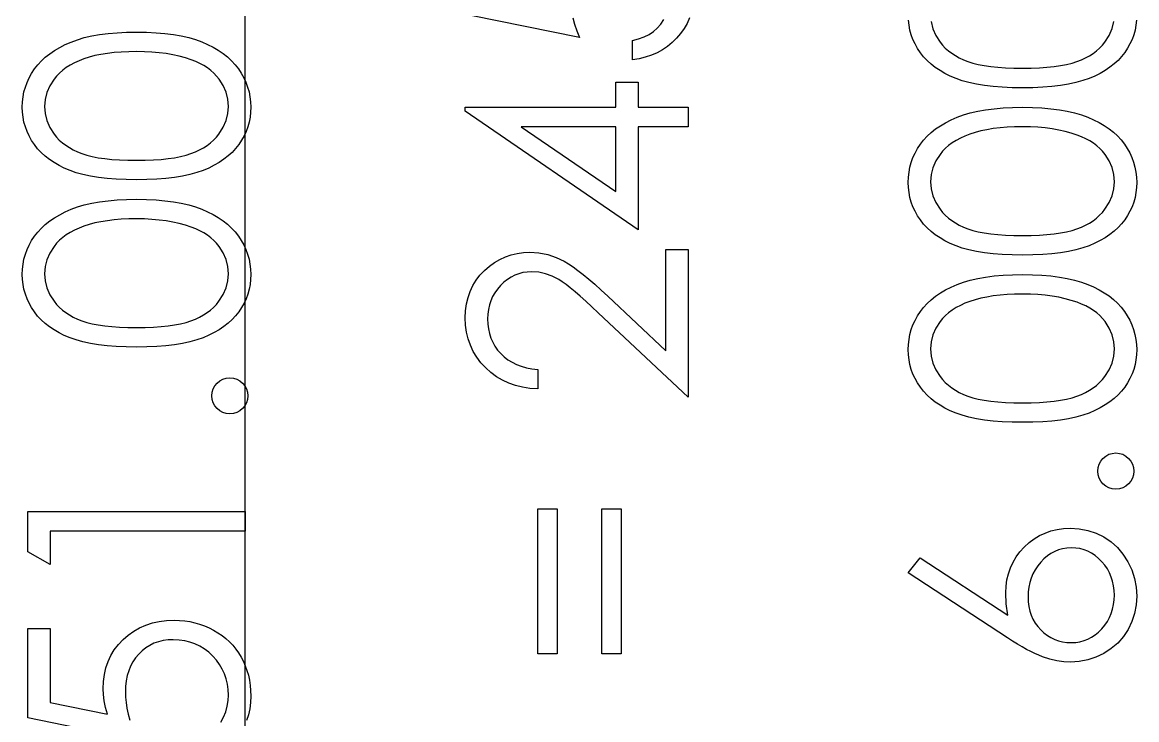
# Model space of a CAD drawing. Header units: millimetres. Extents: x -512 to -50, y 143 to 454.
# Drawn here: x -408.57 to -393.18, y 196.8 to 206.42 of the extents above; entities that cross this region are included whole.
import ezdxf

# ---------------------------------------------------------------- set-up
doc = ezdxf.new("R2010")
doc.units = ezdxf.units.MM

msp = doc.modelspace()

# ---------------------------------------------------------------- linework, layer by layer
at = {"color": 7, "linetype": 'Continuous'}
msp.add_line((-405.491, 164.056), (-405.491, 293.248), dxfattribs=at)
at = {"color": 7, "linetype": 'Continuous', "flags": 128}
for points in [[(-400.97, 206.485), (-400.943, 206.396), (-400.912, 206.305), (-400.876, 206.21), (-400.876, 206.21), (-402.376, 206.517)], [(-399.358, 206.481), (-399.391, 206.405), (-399.432, 206.334), (-399.48, 206.265), (-399.535, 206.201), (-399.596, 206.142), (-399.661, 206.089), (-399.731, 206.042), (-399.805, 206.001), (-399.884, 205.967), (-399.967, 205.939), (-400.054, 205.917), (-400.145, 205.902), (-400.145, 205.902), (-400.145, 206.171), (-400.145, 206.171), (-400.06, 206.193), (-399.983, 206.22), (-399.915, 206.255), (-399.855, 206.295), (-399.802, 206.342), (-399.754, 206.397), (-399.712, 206.459)], [(-394.759, 205.517), (-394.903, 205.519), (-395.039, 205.525), (-395.167, 205.535), (-395.286, 205.549), (-395.397, 205.567), (-395.499, 205.589), (-395.593, 205.615), (-395.678, 205.644), (-395.757, 205.677), (-395.831, 205.714), (-395.899, 205.754), (-395.964, 205.797), (-396.022, 205.844), (-396.076, 205.893), (-396.126, 205.946), (-396.17, 206.002), (-396.209, 206.061), (-396.244, 206.122), (-396.272, 206.184), (-396.295, 206.248), (-396.314, 206.314), (-396.327, 206.381), (-396.335, 206.449)], [(-396.021, 206.43), (-395.997, 206.333), (-395.956, 206.24), (-395.899, 206.149), (-395.864, 206.106), (-395.826, 206.066), (-395.784, 206.028), (-395.738, 205.993), (-395.687, 205.961), (-395.634, 205.931), (-395.576, 205.904), (-395.514, 205.879), (-395.447, 205.857), (-395.372, 205.839), (-395.289, 205.823), (-395.198, 205.81), (-395.1, 205.8), (-394.995, 205.792), (-394.881, 205.788), (-394.76, 205.786)], [(-394.76, 205.786), (-394.64, 205.788), (-394.527, 205.792), (-394.422, 205.8), (-394.324, 205.809), (-394.234, 205.823), (-394.152, 205.838), (-394.076, 205.857), (-394.009, 205.878), (-393.947, 205.903), (-393.89, 205.93), (-393.836, 205.96), (-393.785, 205.992), (-393.739, 206.027), (-393.696, 206.065), (-393.658, 206.106), (-393.623, 206.149), (-393.565, 206.241), (-393.524, 206.335), (-393.5, 206.431)], [(-393.186, 206.449), (-393.194, 206.381), (-393.207, 206.314), (-393.225, 206.249), (-393.248, 206.185), (-393.277, 206.123), (-393.31, 206.063), (-393.349, 206.005), (-393.393, 205.949), (-393.441, 205.896), (-393.495, 205.847), (-393.555, 205.8), (-393.619, 205.757), (-393.688, 205.717), (-393.763, 205.679), (-393.842, 205.646), (-393.928, 205.616), (-394.022, 205.589), (-394.125, 205.568), (-394.235, 205.55), (-394.354, 205.535), (-394.481, 205.525), (-394.616, 205.519), (-394.759, 205.517)], [(-406.99, 204.248), (-407.134, 204.25), (-407.27, 204.256), (-407.398, 204.266), (-407.517, 204.28), (-407.628, 204.297), (-407.73, 204.32), (-407.823, 204.345), (-407.909, 204.375), (-407.988, 204.408), (-408.061, 204.445), (-408.13, 204.485), (-408.194, 204.528), (-408.253, 204.574), (-408.307, 204.624), (-408.357, 204.676), (-408.401, 204.733), (-408.44, 204.792), (-408.474, 204.853), (-408.503, 204.914), (-408.526, 204.979), (-408.545, 205.044), (-408.558, 205.112), (-408.566, 205.18), (-408.568, 205.251), (-408.568, 205.251), (-408.566, 205.323), (-408.557, 205.393), (-408.545, 205.461), (-408.526, 205.527), (-408.503, 205.592), (-408.473, 205.655), (-408.439, 205.717), (-408.4, 205.777), (-408.355, 205.834), (-408.305, 205.889), (-408.25, 205.94), (-408.189, 205.988), (-408.124, 206.033), (-408.052, 206.075), (-407.977, 206.113), (-407.895, 206.149), (-407.807, 206.181), (-407.712, 206.21), (-407.61, 206.233), (-407.5, 206.252), (-407.384, 206.267), (-407.259, 206.278), (-407.128, 206.284), (-406.99, 206.286), (-406.99, 206.286), (-406.852, 206.284), (-406.721, 206.278), (-406.598, 206.267), (-406.482, 206.253), (-406.373, 206.234), (-406.271, 206.21), (-406.177, 206.183), (-406.09, 206.151), (-406.009, 206.116), (-405.933, 206.077), (-405.862, 206.036), (-405.796, 205.991), (-405.736, 205.943), (-405.68, 205.891), (-405.63, 205.836), (-405.585, 205.779), (-405.545, 205.719), (-405.51, 205.657), (-405.481, 205.593), (-405.457, 205.528), (-405.438, 205.461), (-405.425, 205.393), (-405.417, 205.323), (-405.414, 205.251), (-405.414, 205.251), (-405.417, 205.18), (-405.424, 205.112), (-405.438, 205.044), (-405.456, 204.979), (-405.479, 204.916), (-405.507, 204.854), (-405.541, 204.794), (-405.58, 204.735), (-405.623, 204.679), (-405.672, 204.627), (-405.726, 204.577), (-405.786, 204.531), (-405.85, 204.488), (-405.919, 204.448), (-405.994, 204.41), (-406.073, 204.377), (-406.159, 204.347), (-406.253, 204.32), (-406.355, 204.298), (-406.466, 204.28), (-406.585, 204.266), (-406.712, 204.256), (-406.847, 204.25), (-406.99, 204.248)], [(-406.991, 204.517), (-406.871, 204.518), (-406.758, 204.523), (-406.653, 204.53), (-406.555, 204.54), (-406.465, 204.553), (-406.382, 204.569), (-406.307, 204.588), (-406.24, 204.609), (-406.178, 204.634), (-406.12, 204.661), (-406.066, 204.69), (-406.016, 204.723), (-405.97, 204.758), (-405.927, 204.796), (-405.888, 204.837), (-405.854, 204.88), (-405.796, 204.972), (-405.755, 205.065), (-405.73, 205.161), (-405.722, 205.26), (-405.722, 205.26), (-405.73, 205.359), (-405.754, 205.455), (-405.794, 205.548), (-405.851, 205.637), (-405.885, 205.68), (-405.923, 205.72), (-405.965, 205.757), (-406.012, 205.792), (-406.061, 205.824), (-406.116, 205.853), (-406.174, 205.88), (-406.237, 205.904), (-406.237, 205.904), (-406.317, 205.93), (-406.402, 205.954), (-406.49, 205.973), (-406.582, 205.989), (-406.678, 206.001), (-406.778, 206.01), (-406.883, 206.015), (-406.991, 206.017), (-406.991, 206.017), (-407.099, 206.015), (-407.203, 206.011), (-407.301, 206.003), (-407.394, 205.992), (-407.482, 205.978), (-407.565, 205.961), (-407.643, 205.94), (-407.717, 205.916), (-407.785, 205.89), (-407.848, 205.861), (-407.907, 205.83), (-407.961, 205.796), (-408.01, 205.76), (-408.055, 205.721), (-408.095, 205.68), (-408.13, 205.637), (-408.187, 205.546), (-408.228, 205.454), (-408.252, 205.358), (-408.26, 205.26), (-408.26, 205.26), (-408.252, 205.161), (-408.228, 205.064), (-408.187, 204.971), (-408.13, 204.88), (-408.095, 204.837), (-408.057, 204.797), (-408.015, 204.759), (-407.968, 204.724), (-407.918, 204.692), (-407.864, 204.661), (-407.807, 204.634), (-407.745, 204.61), (-407.677, 204.588), (-407.602, 204.57), (-407.519, 204.553), (-407.429, 204.541), (-407.331, 204.53), (-407.226, 204.523), (-407.112, 204.518), (-406.991, 204.517)], [(-402.452, 205.193), (-402.453, 205.248), (-402.453, 205.248), (-400.376, 205.248), (-400.376, 205.248), (-400.376, 205.594), (-400.376, 205.594), (-400.068, 205.594), (-400.068, 205.594), (-400.068, 205.248), (-400.068, 205.248), (-399.376, 205.248), (-399.376, 205.248), (-399.376, 204.979), (-399.376, 204.979), (-400.068, 204.979), (-400.068, 204.979), (-400.068, 203.556), (-400.068, 203.556), (-402.453, 205.193)], [(-394.759, 203.21), (-394.903, 203.211), (-395.039, 203.217), (-395.167, 203.228), (-395.286, 203.241), (-395.397, 203.259), (-395.499, 203.281), (-395.593, 203.307), (-395.678, 203.336), (-395.757, 203.369), (-395.831, 203.406), (-395.899, 203.446), (-395.964, 203.49), (-396.022, 203.536), (-396.076, 203.585), (-396.126, 203.638), (-396.17, 203.695), (-396.209, 203.753), (-396.244, 203.814), (-396.272, 203.876), (-396.295, 203.94), (-396.314, 204.006), (-396.327, 204.073), (-396.335, 204.142), (-396.337, 204.213), (-396.337, 204.213), (-396.335, 204.284), (-396.326, 204.354), (-396.314, 204.422), (-396.295, 204.489), (-396.272, 204.554), (-396.242, 204.617), (-396.209, 204.679), (-396.169, 204.738), (-396.125, 204.795), (-396.074, 204.85), (-396.019, 204.901), (-395.959, 204.949), (-395.893, 204.994), (-395.822, 205.036), (-395.746, 205.075), (-395.664, 205.111), (-395.576, 205.143), (-395.481, 205.171), (-395.379, 205.195), (-395.269, 205.214), (-395.153, 205.229), (-395.028, 205.24), (-394.897, 205.246), (-394.759, 205.248), (-394.759, 205.248), (-394.622, 205.246), (-394.491, 205.24), (-394.367, 205.229), (-394.251, 205.214), (-394.143, 205.195), (-394.04, 205.172), (-393.946, 205.145), (-393.859, 205.113), (-393.778, 205.077), (-393.702, 205.039), (-393.631, 204.997), (-393.565, 204.952), (-393.505, 204.904), (-393.45, 204.853), (-393.399, 204.798), (-393.354, 204.74), (-393.314, 204.68), (-393.28, 204.618), (-393.25, 204.554), (-393.226, 204.49), (-393.208, 204.423), (-393.194, 204.354), (-393.186, 204.284), (-393.183, 204.213), (-393.183, 204.213), (-393.186, 204.142), (-393.194, 204.073), (-393.207, 204.006), (-393.225, 203.941), (-393.248, 203.877), (-393.277, 203.815), (-393.31, 203.755), (-393.349, 203.697), (-393.393, 203.641), (-393.441, 203.588), (-393.495, 203.539), (-393.555, 203.493), (-393.619, 203.449), (-393.688, 203.409), (-393.763, 203.372), (-393.842, 203.338), (-393.928, 203.308), (-394.022, 203.282), (-394.125, 203.26), (-394.235, 203.242), (-394.354, 203.228), (-394.481, 203.217), (-394.616, 203.211), (-394.759, 203.21)], [(-400.376, 204.979), (-401.679, 204.979), (-401.679, 204.979), (-400.376, 204.085), (-400.376, 204.085), (-400.376, 204.979)], [(-394.76, 203.479), (-394.64, 203.48), (-394.527, 203.485), (-394.422, 203.492), (-394.324, 203.502), (-394.234, 203.515), (-394.152, 203.53), (-394.076, 203.549), (-394.009, 203.571), (-393.947, 203.595), (-393.89, 203.622), (-393.836, 203.652), (-393.785, 203.684), (-393.739, 203.72), (-393.696, 203.758), (-393.658, 203.798), (-393.623, 203.842), (-393.565, 203.933), (-393.524, 204.027), (-393.5, 204.123), (-393.491, 204.222), (-393.491, 204.222), (-393.499, 204.321), (-393.523, 204.417), (-393.563, 204.509), (-393.62, 204.599), (-393.654, 204.642), (-393.692, 204.681), (-393.735, 204.719), (-393.781, 204.753), (-393.831, 204.785), (-393.885, 204.815), (-393.944, 204.841), (-394.006, 204.865), (-394.006, 204.865), (-394.087, 204.892), (-394.171, 204.915), (-394.259, 204.934), (-394.351, 204.951), (-394.447, 204.963), (-394.548, 204.972), (-394.652, 204.977), (-394.76, 204.979), (-394.76, 204.979), (-394.869, 204.977), (-394.972, 204.973), (-395.07, 204.964), (-395.163, 204.954), (-395.251, 204.939), (-395.334, 204.922), (-395.412, 204.901), (-395.486, 204.878), (-395.554, 204.851), (-395.617, 204.823), (-395.676, 204.791), (-395.73, 204.758), (-395.78, 204.722), (-395.824, 204.683), (-395.864, 204.642), (-395.899, 204.598), (-395.956, 204.508), (-395.997, 204.415), (-396.021, 204.32), (-396.03, 204.222), (-396.03, 204.222), (-396.021, 204.122), (-395.997, 204.026), (-395.956, 203.933), (-395.899, 203.842), (-395.864, 203.798), (-395.826, 203.758), (-395.784, 203.72), (-395.738, 203.686), (-395.687, 203.653), (-395.634, 203.623), (-395.576, 203.596), (-395.514, 203.571), (-395.447, 203.55), (-395.372, 203.531), (-395.289, 203.515), (-395.198, 203.502), (-395.1, 203.492), (-394.995, 203.485), (-394.881, 203.48), (-394.76, 203.479)], [(-406.99, 201.94), (-407.134, 201.942), (-407.27, 201.948), (-407.398, 201.958), (-407.517, 201.972), (-407.628, 201.99), (-407.73, 202.012), (-407.823, 202.038), (-407.909, 202.067), (-407.988, 202.1), (-408.061, 202.137), (-408.13, 202.177), (-408.194, 202.22), (-408.253, 202.267), (-408.307, 202.316), (-408.357, 202.369), (-408.401, 202.425), (-408.44, 202.484), (-408.474, 202.545), (-408.503, 202.607), (-408.526, 202.671), (-408.545, 202.737), (-408.558, 202.804), (-408.566, 202.872), (-408.568, 202.943), (-408.568, 202.943), (-408.566, 203.015), (-408.557, 203.085), (-408.545, 203.153), (-408.526, 203.22), (-408.503, 203.285), (-408.473, 203.348), (-408.439, 203.41), (-408.4, 203.469), (-408.355, 203.526), (-408.305, 203.581), (-408.25, 203.632), (-408.189, 203.68), (-408.124, 203.725), (-408.052, 203.767), (-407.977, 203.806), (-407.895, 203.842), (-407.807, 203.874), (-407.712, 203.902), (-407.61, 203.925), (-407.5, 203.945), (-407.384, 203.96), (-407.259, 203.97), (-407.128, 203.976), (-406.99, 203.979), (-406.99, 203.979), (-406.852, 203.976), (-406.721, 203.97), (-406.598, 203.96), (-406.482, 203.945), (-406.373, 203.926), (-406.271, 203.902), (-406.177, 203.875), (-406.09, 203.844), (-406.009, 203.808), (-405.933, 203.77), (-405.862, 203.728), (-405.796, 203.683), (-405.736, 203.635), (-405.68, 203.583), (-405.63, 203.529), (-405.585, 203.471), (-405.545, 203.411), (-405.51, 203.349), (-405.481, 203.285), (-405.457, 203.22), (-405.438, 203.154), (-405.425, 203.085), (-405.417, 203.015), (-405.414, 202.943), (-405.414, 202.943), (-405.417, 202.872), (-405.424, 202.804), (-405.438, 202.737), (-405.456, 202.672), (-405.479, 202.608), (-405.507, 202.546), (-405.541, 202.486), (-405.58, 202.428), (-405.623, 202.372), (-405.672, 202.319), (-405.726, 202.27), (-405.786, 202.223), (-405.85, 202.18), (-405.919, 202.14), (-405.994, 202.103), (-406.073, 202.069), (-406.159, 202.039), (-406.253, 202.012), (-406.355, 201.991), (-406.466, 201.973), (-406.585, 201.958), (-406.712, 201.948), (-406.847, 201.942), (-406.99, 201.94)], [(-406.991, 202.21), (-406.871, 202.211), (-406.758, 202.216), (-406.653, 202.223), (-406.555, 202.232), (-406.465, 202.246), (-406.382, 202.261), (-406.307, 202.28), (-406.24, 202.301), (-406.178, 202.326), (-406.12, 202.353), (-406.066, 202.383), (-406.016, 202.415), (-405.97, 202.451), (-405.927, 202.488), (-405.888, 202.529), (-405.854, 202.573), (-405.796, 202.664), (-405.755, 202.758), (-405.73, 202.854), (-405.722, 202.952), (-405.722, 202.952), (-405.73, 203.051), (-405.754, 203.148), (-405.794, 203.24), (-405.851, 203.33), (-405.885, 203.372), (-405.923, 203.412), (-405.965, 203.449), (-406.012, 203.484), (-406.061, 203.516), (-406.116, 203.545), (-406.174, 203.572), (-406.237, 203.596), (-406.237, 203.596), (-406.317, 203.622), (-406.402, 203.646), (-406.49, 203.665), (-406.582, 203.681), (-406.678, 203.693), (-406.778, 203.702), (-406.883, 203.708), (-406.991, 203.71), (-406.991, 203.71), (-407.099, 203.708), (-407.203, 203.704), (-407.301, 203.695), (-407.394, 203.684), (-407.482, 203.67), (-407.565, 203.653), (-407.643, 203.632), (-407.717, 203.609), (-407.785, 203.582), (-407.848, 203.553), (-407.907, 203.522), (-407.961, 203.488), (-408.01, 203.452), (-408.055, 203.413), (-408.095, 203.372), (-408.13, 203.329), (-408.187, 203.238), (-408.228, 203.146), (-408.252, 203.05), (-408.26, 202.952), (-408.26, 202.952), (-408.252, 202.853), (-408.228, 202.756), (-408.187, 202.663), (-408.13, 202.573), (-408.095, 202.529), (-408.057, 202.489), (-408.015, 202.451), (-407.968, 202.416), (-407.918, 202.384), (-407.864, 202.354), (-407.807, 202.327), (-407.745, 202.302), (-407.677, 202.28), (-407.602, 202.262), (-407.519, 202.246), (-407.429, 202.233), (-407.331, 202.223), (-407.226, 202.216), (-407.112, 202.211), (-406.991, 202.21)], [(-401.453, 201.633), (-401.453, 201.363), (-401.453, 201.363), (-401.56, 201.371), (-401.662, 201.386), (-401.759, 201.41), (-401.851, 201.442), (-401.938, 201.482), (-402.021, 201.531), (-402.099, 201.588), (-402.171, 201.654), (-402.238, 201.725), (-402.295, 201.801), (-402.343, 201.881), (-402.382, 201.965), (-402.413, 202.053), (-402.435, 202.145), (-402.448, 202.241), (-402.453, 202.342), (-402.453, 202.342), (-402.448, 202.44), (-402.436, 202.535), (-402.415, 202.624), (-402.386, 202.708), (-402.349, 202.788), (-402.303, 202.862), (-402.25, 202.933), (-402.187, 202.997), (-402.119, 203.056), (-402.048, 203.107), (-401.974, 203.15), (-401.897, 203.186), (-401.818, 203.213), (-401.735, 203.232), (-401.65, 203.244), (-401.561, 203.248), (-401.561, 203.248), (-401.436, 203.24), (-401.315, 203.217), (-401.198, 203.178), (-401.086, 203.124), (-401.028, 203.089), (-400.965, 203.047), (-400.897, 202.997), (-400.824, 202.941), (-400.747, 202.877), (-400.664, 202.806), (-400.577, 202.727), (-400.485, 202.641), (-400.485, 202.641), (-399.683, 201.89), (-399.683, 201.89), (-399.683, 203.286), (-399.683, 203.286), (-399.376, 203.286), (-399.376, 203.286), (-399.376, 201.248), (-399.376, 201.248), (-400.617, 202.411), (-400.617, 202.411), (-400.706, 202.496), (-400.789, 202.573), (-400.866, 202.642), (-400.937, 202.704), (-401.003, 202.757), (-401.061, 202.803), (-401.115, 202.841), (-401.162, 202.872), (-401.253, 202.919), (-401.345, 202.952), (-401.439, 202.972), (-401.537, 202.979), (-401.537, 202.979), (-401.598, 202.976), (-401.657, 202.967), (-401.714, 202.952), (-401.768, 202.932), (-401.821, 202.905), (-401.871, 202.872), (-401.919, 202.835), (-401.965, 202.79), (-402.007, 202.741), (-402.044, 202.69), (-402.075, 202.637), (-402.1, 202.58), (-402.12, 202.521), (-402.134, 202.46), (-402.142, 202.395), (-402.145, 202.328), (-402.145, 202.328), (-402.142, 202.258), (-402.134, 202.19), (-402.12, 202.126), (-402.099, 202.065), (-402.074, 202.006), (-402.043, 201.951), (-402.006, 201.899), (-401.964, 201.85), (-401.915, 201.804), (-401.863, 201.765), (-401.806, 201.73), (-401.745, 201.7), (-401.679, 201.675), (-401.608, 201.656), (-401.533, 201.642), (-401.453, 201.633)], [(-394.759, 200.902), (-394.903, 200.904), (-395.039, 200.91), (-395.167, 200.92), (-395.286, 200.934), (-395.397, 200.951), (-395.499, 200.973), (-395.593, 200.999), (-395.678, 201.029), (-395.757, 201.062), (-395.831, 201.098), (-395.899, 201.139), (-395.964, 201.182), (-396.022, 201.228), (-396.076, 201.277), (-396.126, 201.33), (-396.17, 201.387), (-396.209, 201.446), (-396.244, 201.506), (-396.272, 201.568), (-396.295, 201.633), (-396.314, 201.698), (-396.327, 201.765), (-396.335, 201.834), (-396.337, 201.905), (-396.337, 201.905), (-396.335, 201.976), (-396.326, 202.047), (-396.314, 202.115), (-396.295, 202.181), (-396.272, 202.246), (-396.242, 202.309), (-396.209, 202.371), (-396.169, 202.431), (-396.125, 202.488), (-396.074, 202.542), (-396.019, 202.594), (-395.959, 202.642), (-395.893, 202.687), (-395.822, 202.729), (-395.746, 202.767), (-395.664, 202.803), (-395.576, 202.835), (-395.481, 202.863), (-395.379, 202.887), (-395.269, 202.906), (-395.153, 202.921), (-395.028, 202.932), (-394.897, 202.938), (-394.759, 202.94), (-394.759, 202.94), (-394.622, 202.938), (-394.491, 202.932), (-394.367, 202.921), (-394.251, 202.907), (-394.143, 202.887), (-394.04, 202.864), (-393.946, 202.837), (-393.859, 202.805), (-393.778, 202.77), (-393.702, 202.731), (-393.631, 202.69), (-393.565, 202.645), (-393.505, 202.597), (-393.45, 202.545), (-393.399, 202.49), (-393.354, 202.433), (-393.314, 202.372), (-393.28, 202.311), (-393.25, 202.247), (-393.226, 202.182), (-393.208, 202.115), (-393.194, 202.047), (-393.186, 201.976), (-393.183, 201.905), (-393.183, 201.905), (-393.186, 201.834), (-393.194, 201.765), (-393.207, 201.698), (-393.225, 201.633), (-393.248, 201.57), (-393.277, 201.508), (-393.31, 201.448), (-393.349, 201.389), (-393.393, 201.333), (-393.441, 201.28), (-393.495, 201.231), (-393.555, 201.185), (-393.619, 201.142), (-393.688, 201.101), (-393.763, 201.064), (-393.842, 201.03), (-393.928, 201), (-394.022, 200.974), (-394.125, 200.952), (-394.235, 200.934), (-394.354, 200.92), (-394.481, 200.91), (-394.616, 200.904), (-394.759, 200.902)], [(-394.76, 201.171), (-394.64, 201.172), (-394.527, 201.177), (-394.422, 201.184), (-394.324, 201.194), (-394.234, 201.207), (-394.152, 201.223), (-394.076, 201.241), (-394.009, 201.263), (-393.947, 201.288), (-393.89, 201.315), (-393.836, 201.344), (-393.785, 201.377), (-393.739, 201.412), (-393.696, 201.45), (-393.658, 201.491), (-393.623, 201.534), (-393.565, 201.625), (-393.524, 201.719), (-393.5, 201.815), (-393.491, 201.914), (-393.491, 201.914), (-393.499, 202.013), (-393.523, 202.109), (-393.563, 202.202), (-393.62, 202.291), (-393.654, 202.334), (-393.692, 202.374), (-393.735, 202.411), (-393.781, 202.446), (-393.831, 202.478), (-393.885, 202.507), (-393.944, 202.533), (-394.006, 202.558), (-394.006, 202.558), (-394.087, 202.584), (-394.171, 202.607), (-394.259, 202.627), (-394.351, 202.643), (-394.447, 202.655), (-394.548, 202.664), (-394.652, 202.669), (-394.76, 202.671), (-394.76, 202.671), (-394.869, 202.669), (-394.972, 202.665), (-395.07, 202.657), (-395.163, 202.646), (-395.251, 202.631), (-395.334, 202.615), (-395.412, 202.594), (-395.486, 202.57), (-395.554, 202.544), (-395.617, 202.515), (-395.676, 202.484), (-395.73, 202.45), (-395.78, 202.414), (-395.824, 202.375), (-395.864, 202.334), (-395.899, 202.291), (-395.956, 202.2), (-395.997, 202.107), (-396.021, 202.012), (-396.03, 201.914), (-396.03, 201.914), (-396.021, 201.815), (-395.997, 201.718), (-395.956, 201.625), (-395.899, 201.534), (-395.864, 201.491), (-395.826, 201.451), (-395.784, 201.413), (-395.738, 201.378), (-395.687, 201.345), (-395.634, 201.315), (-395.576, 201.288), (-395.514, 201.264), (-395.447, 201.242), (-395.372, 201.223), (-395.289, 201.207), (-395.198, 201.195), (-395.1, 201.184), (-394.995, 201.177), (-394.881, 201.172), (-394.76, 201.171)], [(-405.953, 201.267), (-405.948, 201.317), (-405.935, 201.363), (-405.912, 201.405), (-405.88, 201.444), (-405.842, 201.476), (-405.799, 201.499), (-405.753, 201.512), (-405.703, 201.517), (-405.703, 201.517), (-405.653, 201.512), (-405.607, 201.499), (-405.565, 201.476), (-405.527, 201.444), (-405.494, 201.405), (-405.471, 201.363), (-405.458, 201.317), (-405.453, 201.267), (-405.453, 201.267), (-405.458, 201.217), (-405.471, 201.172), (-405.494, 201.129), (-405.527, 201.091), (-405.565, 201.059), (-405.607, 201.036), (-405.653, 201.022), (-405.703, 201.017), (-405.703, 201.017), (-405.753, 201.022), (-405.799, 201.036), (-405.842, 201.059), (-405.88, 201.091), (-405.912, 201.129), (-405.935, 201.172), (-405.948, 201.217), (-405.953, 201.267)], [(-393.722, 200.229), (-393.717, 200.279), (-393.704, 200.325), (-393.681, 200.367), (-393.649, 200.405), (-393.611, 200.437), (-393.569, 200.461), (-393.522, 200.474), (-393.472, 200.479), (-393.472, 200.479), (-393.423, 200.474), (-393.376, 200.461), (-393.334, 200.437), (-393.296, 200.405), (-393.263, 200.367), (-393.241, 200.325), (-393.227, 200.279), (-393.222, 200.229), (-393.222, 200.229), (-393.227, 200.179), (-393.241, 200.133), (-393.263, 200.091), (-393.296, 200.052), (-393.334, 200.02), (-393.376, 199.997), (-393.423, 199.984), (-393.472, 199.979), (-393.472, 199.979), (-393.522, 199.984), (-393.569, 199.997), (-393.611, 200.02), (-393.649, 200.052), (-393.681, 200.091), (-393.704, 200.133), (-393.717, 200.179), (-393.722, 200.229)], [(-401.453, 199.71), (-401.183, 199.71), (-401.183, 199.71), (-401.183, 197.71), (-401.183, 197.71), (-401.453, 197.71), (-401.453, 197.71), (-401.453, 199.71)], [(-400.568, 199.71), (-400.299, 199.71), (-400.299, 199.71), (-400.299, 197.71), (-400.299, 197.71), (-400.568, 197.71), (-400.568, 197.71), (-400.568, 199.71)], [(-408.491, 199.116), (-408.491, 199.671), (-408.491, 199.671), (-405.491, 199.671), (-405.491, 199.671), (-405.491, 199.402), (-405.491, 199.402), (-408.183, 199.402), (-408.183, 199.402), (-408.183, 198.94), (-408.183, 198.94), (-408.491, 199.116)], [(-396.337, 198.825), (-396.174, 199.032), (-396.174, 199.032), (-394.962, 198.24), (-394.962, 198.24), (-394.984, 198.398), (-394.991, 198.55), (-394.991, 198.55), (-394.987, 198.642), (-394.975, 198.729), (-394.955, 198.814), (-394.927, 198.894), (-394.891, 198.971), (-394.847, 199.045), (-394.795, 199.115), (-394.735, 199.181), (-394.668, 199.242), (-394.599, 199.295), (-394.525, 199.339), (-394.448, 199.375), (-394.367, 199.404), (-394.283, 199.424), (-394.194, 199.436), (-394.102, 199.44), (-394.102, 199.44), (-393.977, 199.433), (-393.857, 199.41), (-393.744, 199.373), (-393.637, 199.32), (-393.538, 199.254), (-393.45, 199.175), (-393.373, 199.083), (-393.306, 198.979), (-393.253, 198.866), (-393.214, 198.749), (-393.191, 198.628), (-393.183, 198.503), (-393.183, 198.503), (-393.191, 198.382), (-393.213, 198.265), (-393.25, 198.153), (-393.302, 198.045), (-393.368, 197.946), (-393.445, 197.857), (-393.535, 197.78), (-393.637, 197.714), (-393.746, 197.662), (-393.859, 197.624), (-393.976, 197.602), (-394.097, 197.594), (-394.097, 197.594), (-394.189, 197.599), (-394.285, 197.613), (-394.382, 197.636), (-394.482, 197.667), (-394.534, 197.688), (-394.589, 197.711), (-394.645, 197.739), (-394.705, 197.77), (-394.767, 197.804), (-394.831, 197.842), (-394.899, 197.884), (-394.968, 197.929), (-394.968, 197.929), (-396.337, 198.825)], [(-394.683, 198.494), (-394.68, 198.425), (-394.673, 198.36), (-394.659, 198.298), (-394.64, 198.24), (-394.616, 198.184), (-394.586, 198.133), (-394.55, 198.084), (-394.509, 198.038), (-394.465, 197.997), (-394.417, 197.962), (-394.368, 197.932), (-394.316, 197.907), (-394.262, 197.888), (-394.206, 197.874), (-394.147, 197.866), (-394.086, 197.863), (-394.086, 197.863), (-394.025, 197.866), (-393.967, 197.875), (-393.911, 197.89), (-393.858, 197.911), (-393.806, 197.938), (-393.757, 197.971), (-393.71, 198.009), (-393.665, 198.054), (-393.625, 198.104), (-393.589, 198.155), (-393.559, 198.21), (-393.534, 198.266), (-393.516, 198.325), (-393.502, 198.387), (-393.494, 198.451), (-393.491, 198.517), (-393.491, 198.517), (-393.494, 198.584), (-393.502, 198.648), (-393.516, 198.71), (-393.534, 198.768), (-393.559, 198.825), (-393.589, 198.879), (-393.625, 198.93), (-393.665, 198.979), (-393.71, 199.024), (-393.757, 199.064), (-393.806, 199.096), (-393.858, 199.123), (-393.911, 199.144), (-393.967, 199.159), (-394.025, 199.168), (-394.086, 199.171), (-394.086, 199.171), (-394.147, 199.168), (-394.206, 199.158), (-394.262, 199.143), (-394.316, 199.122), (-394.368, 199.094), (-394.417, 199.059), (-394.465, 199.019), (-394.509, 198.973), (-394.55, 198.922), (-394.586, 198.868), (-394.616, 198.812), (-394.64, 198.754), (-394.659, 198.693), (-394.673, 198.629), (-394.68, 198.563), (-394.683, 198.494)], [(-408.491, 198.056), (-408.183, 198.056), (-408.183, 198.056), (-408.183, 197.035), (-408.183, 197.035), (-407.394, 196.874), (-407.394, 196.874), (-407.42, 196.969), (-407.438, 197.06), (-407.449, 197.146), (-407.453, 197.227), (-407.453, 197.227), (-407.448, 197.327), (-407.435, 197.423), (-407.414, 197.515), (-407.384, 197.602), (-407.345, 197.684), (-407.298, 197.762), (-407.242, 197.835), (-407.177, 197.904), (-407.106, 197.967), (-407.03, 198.021), (-406.949, 198.067), (-406.863, 198.104), (-406.772, 198.134), (-406.677, 198.154), (-406.576, 198.167), (-406.471, 198.171), (-406.471, 198.171), (-406.398, 198.169), (-406.326, 198.163), (-406.256, 198.152), (-406.186, 198.137), (-406.12, 198.118), (-406.054, 198.094), (-405.989, 198.066), (-405.927, 198.034), (-405.867, 197.999), (-405.81, 197.96), (-405.757, 197.918), (-405.708, 197.874), (-405.662, 197.826), (-405.62, 197.774), (-405.581, 197.721), (-405.546, 197.664), (-405.515, 197.604), (-405.489, 197.542), (-405.466, 197.479), (-405.447, 197.413), (-405.433, 197.344), (-405.423, 197.273), (-405.416, 197.2), (-405.414, 197.125), (-405.414, 197.125), (-405.418, 197.035), (-405.429, 196.949), (-405.447, 196.867), (-405.473, 196.788)], [(-406.991, 196.517), (-408.491, 196.825), (-408.491, 196.825), (-408.491, 198.056)], [(-405.827, 196.767), (-405.79, 196.836), (-405.76, 196.909), (-405.739, 196.985), (-405.726, 197.062), (-405.722, 197.14), (-405.722, 197.14), (-405.726, 197.217), (-405.736, 197.291), (-405.753, 197.363), (-405.776, 197.431), (-405.807, 197.497), (-405.845, 197.56), (-405.888, 197.62), (-405.939, 197.678), (-405.995, 197.73), (-406.055, 197.776), (-406.118, 197.814), (-406.184, 197.846), (-406.254, 197.871), (-406.326, 197.888), (-406.403, 197.898), (-406.483, 197.902), (-406.483, 197.902), (-406.555, 197.899), (-406.623, 197.89), (-406.688, 197.874), (-406.75, 197.853), (-406.808, 197.825), (-406.862, 197.791), (-406.914, 197.751), (-406.961, 197.705), (-407.004, 197.654), (-407.042, 197.598), (-407.073, 197.538), (-407.099, 197.475), (-407.119, 197.407), (-407.134, 197.335), (-407.142, 197.259), (-407.145, 197.178), (-407.145, 197.178), (-407.143, 197.109), (-407.135, 197.035), (-407.123, 196.958), (-407.107, 196.877), (-407.085, 196.792)]]:
    msp.add_lwpolyline(points, dxfattribs=at)

doc.saveas('drawing.dxf')
